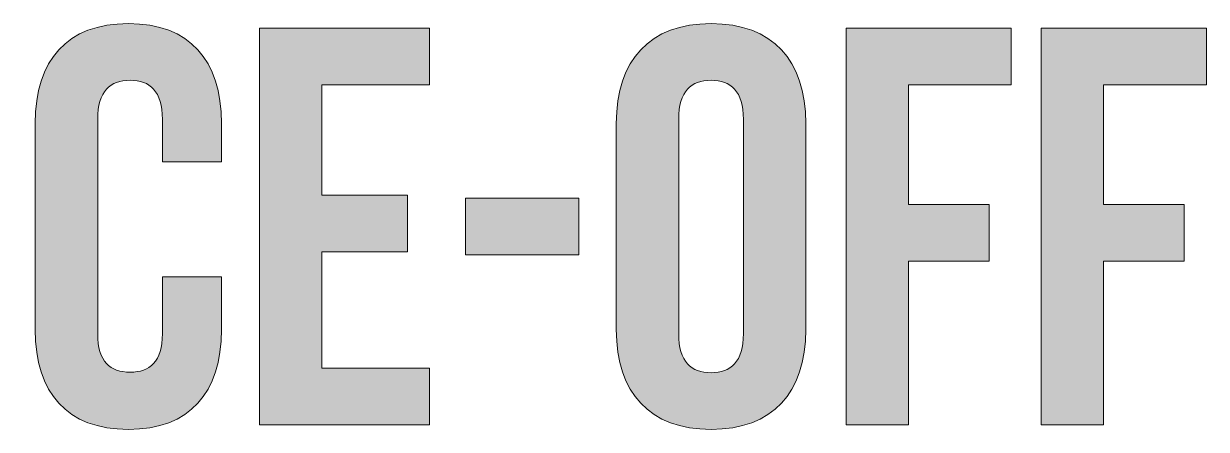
# Model space of a CAD drawing. Header units: inches. Extents: x 0.1 to 11.8, y -11.9 to -0.3.
# Drawn here: x 1.769 to 2.616, y -7.343 to -7.052 of the extents above; entities that cross this region are included whole.
import ezdxf

# ---------------------------------------------------------------- set-up
doc = ezdxf.new("R2010")
doc.units = ezdxf.units.IN
doc.header["$MEASUREMENT"] = 0
doc.layers.add('WtF', color=7, linetype='Continuous')

# ---------------------------------------------------------------- blocks, each defined once
blk = doc.blocks.new('block 65')
at = {"layer": 'WtF', "lineweight": 0}
for points in [[(2.32922, -7.12326), (2.32922, -7.12326), (2.32922, -7.27106), (2.32922, -7.27106), (2.32922, -7.31656), (2.30527, -7.34254), (2.26141, -7.34254), (2.21756, -7.34254), (2.1936, -7.31656), (2.1936, -7.27106), (2.1936, -7.27106), (2.1936, -7.12326), (2.1936, -7.12326), (2.1936, -7.07779), (2.21756, -7.0518), (2.26141, -7.0518), (2.30527, -7.0518), (2.32922, -7.07779), (2.32922, -7.12326)], [(2.28456, -7.12043), (2.28456, -7.10012), (2.27563, -7.09241), (2.26141, -7.09241), (2.24721, -7.09241), (2.23827, -7.10012), (2.23827, -7.12043), (2.23827, -7.12043), (2.23827, -7.27391), (2.23827, -7.27391), (2.23827, -7.29422), (2.24721, -7.30193), (2.26141, -7.30193), (2.27563, -7.30193), (2.28456, -7.29422), (2.28456, -7.27391), (2.28456, -7.27391), (2.28456, -7.12043), (2.28456, -7.12043)]]:
    blk.add_open_spline(points, degree=3, knots=[0, 0, 0, 0, 1, 1, 1, 2, 2, 2, 3, 3, 3, 4, 4, 4, 5, 5, 5, 6, 6, 6, 6], dxfattribs=at)

msp = doc.modelspace()

# ---------------------------------------------------------------- hatches: boundary and pattern name
at = {"layer": 'WtF', "true_color": 0x231f20}
h = msp.add_hatch(color=179, dxfattribs=at)
h.dxf.hatch_style = 2
h.paths.add_polyline_path([(0.57693, -7.05505), (0.61591, -7.05505), (0.58424, -7.33929), (0.52496, -7.33929), (0.50912, -7.18783), (0.50831, -7.18783), (0.49247, -7.33929), (0.43116, -7.33929), (0.39949, -7.05505), (0.44294, -7.05505), (0.46648, -7.27919), (0.4673, -7.27919), (0.48842, -7.05505), (0.53145, -7.05505), (0.55339, -7.28082), (0.5542, -7.28082)])
h.paths.add_polyline_path([(0.63827, -7.33929), (0.68294, -7.33929), (0.68294, -7.05505), (0.63827, -7.05505)])
h.paths.add_polyline_path([(0.81694, -7.22519), (0.81613, -7.22519), (0.77106, -7.05505), (0.71502, -7.05505), (0.71502, -7.33929), (0.75522, -7.33929), (0.75522, -7.13342), (0.75604, -7.13342), (0.81085, -7.33929), (0.85673, -7.33929), (0.85673, -7.05505), (0.81694, -7.05505)])
h.paths.add_polyline_path([(0.93877, -7.09566), (0.98547, -7.09566), (0.98547, -7.33929), (1.03014, -7.33929), (1.03014, -7.09566), (1.07684, -7.09566), (1.07684, -7.05505), (0.93877, -7.05505)])
h.paths.add_polyline_path([(1.19176, -7.17687), (1.141, -7.17687), (1.141, -7.05505), (1.09633, -7.05505), (1.09633, -7.33929), (1.141, -7.33929), (1.141, -7.21748), (1.19176, -7.21748), (1.19176, -7.33929), (1.23724, -7.33929), (1.23724, -7.05505), (1.19176, -7.05505)])
h.paths.add_polyline_path([(1.26973, -7.33929), (1.39155, -7.33929), (1.39155, -7.29868), (1.3144, -7.29868), (1.3144, -7.21544), (1.37571, -7.21544), (1.37571, -7.17483), (1.3144, -7.17483), (1.3144, -7.09566), (1.39155, -7.09566), (1.39155, -7.05505), (1.26973, -7.05505)])
h.paths.add_polyline_path([(1.48212, -7.33929), (1.52679, -7.33929), (1.52679, -7.22194), (1.58445, -7.22194), (1.58445, -7.18133), (1.52679, -7.18133), (1.52679, -7.09566), (1.60029, -7.09566), (1.60029, -7.05505), (1.48212, -7.05505)])
h.paths.add_polyline_path([(1.71563, -7.05505), (1.76111, -7.33929), (1.71603, -7.33929), (1.70832, -7.28772), (1.6535, -7.28772), (1.64579, -7.33929), (1.60478, -7.33929), (1.65025, -7.05505)])
h.paths.add_polyline_path([(1.70223, -7.24915), (1.68111, -7.1054), (1.6803, -7.1054), (1.65919, -7.24915)])
edge = h.paths.add_edge_path()
edge.add_spline(control_points=[(1.84437, -7.0518), (1.80051, -7.0518), (1.77777, -7.07779), (1.77777, -7.12326), (1.77777, -7.12326), (1.77777, -7.27106), (1.77777, -7.27106), (1.77777, -7.31656), (1.80051, -7.34254), (1.84437, -7.34254), (1.88822, -7.34254), (1.91096, -7.31656), (1.91096, -7.27106), (1.91096, -7.27106), (1.91096, -7.2333), (1.91096, -7.2333), (1.91096, -7.2333), (1.86873, -7.2333), (1.86873, -7.2333), (1.86873, -7.2333), (1.86873, -7.27391), (1.86873, -7.27391), (1.86873, -7.29422), (1.8598, -7.30153), (1.84558, -7.30153), (1.83137, -7.30153), (1.82244, -7.29422), (1.82244, -7.27391), (1.82244, -7.27391), (1.82244, -7.12043), (1.82244, -7.12043), (1.82244, -7.10012), (1.83137, -7.09241), (1.84558, -7.09241), (1.8598, -7.09241), (1.86873, -7.10012), (1.86873, -7.12043), (1.86873, -7.12043), (1.86873, -7.15088), (1.86873, -7.15088), (1.86873, -7.15088), (1.91096, -7.15088), (1.91096, -7.15088), (1.91096, -7.15088), (1.91096, -7.12326), (1.91096, -7.12326), (1.91096, -7.07779), (1.88822, -7.0518), (1.84437, -7.0518)], knot_values=[0, 0, 0, 0, 1, 1, 1, 2, 2, 2, 3, 3, 3, 4, 4, 4, 5, 5, 5, 6, 6, 6, 7, 7, 7, 8, 8, 8, 9, 9, 9, 10, 10, 10, 11, 11, 11, 12, 12, 12, 13, 13, 13, 14, 14, 14, 15, 15, 15, 16, 16, 16, 16], degree=3, periodic=1)
h.paths.add_polyline_path([(1.93818, -7.33929), (2.05999, -7.33929), (2.05999, -7.29868), (1.98284, -7.29868), (1.98284, -7.21544), (2.04416, -7.21544), (2.04416, -7.17483), (1.98284, -7.17483), (1.98284, -7.09566), (2.05999, -7.09566), (2.05999, -7.05505), (1.93818, -7.05505)])
h.paths.add_polyline_path([(2.08559, -7.21748), (2.1668, -7.21748), (2.1668, -7.17687), (2.08559, -7.17687)])
edge = h.paths.add_edge_path()
edge.add_spline(control_points=[(2.32922, -7.12326), (2.32922, -7.12326), (2.32922, -7.27106), (2.32922, -7.27106), (2.32922, -7.31656), (2.30527, -7.34254), (2.26141, -7.34254), (2.21756, -7.34254), (2.1936, -7.31656), (2.1936, -7.27106), (2.1936, -7.27106), (2.1936, -7.12326), (2.1936, -7.12326), (2.1936, -7.07779), (2.21756, -7.0518), (2.26141, -7.0518), (2.30527, -7.0518), (2.32922, -7.07779), (2.32922, -7.12326)], knot_values=[0, 0, 0, 0, 1, 1, 1, 2, 2, 2, 3, 3, 3, 4, 4, 4, 5, 5, 5, 6, 6, 6, 6], degree=3, periodic=1)
edge = h.paths.add_edge_path()
edge.add_spline(control_points=[(2.28456, -7.12043), (2.28456, -7.10012), (2.27563, -7.09241), (2.26141, -7.09241), (2.24721, -7.09241), (2.23827, -7.10012), (2.23827, -7.12043), (2.23827, -7.12043), (2.23827, -7.27391), (2.23827, -7.27391), (2.23827, -7.29422), (2.24721, -7.30193), (2.26141, -7.30193), (2.27563, -7.30193), (2.28456, -7.29422), (2.28456, -7.27391), (2.28456, -7.27391), (2.28456, -7.12043), (2.28456, -7.12043)], knot_values=[0, 0, 0, 0, 1, 1, 1, 2, 2, 2, 3, 3, 3, 4, 4, 4, 5, 5, 5, 6, 6, 6, 6], degree=3, periodic=1)
h.paths.add_polyline_path([(2.35807, -7.33929), (2.40274, -7.33929), (2.40274, -7.22194), (2.46039, -7.22194), (2.46039, -7.18133), (2.40274, -7.18133), (2.40274, -7.09566), (2.47624, -7.09566), (2.47624, -7.05505), (2.35807, -7.05505)])
h.paths.add_polyline_path([(2.61593, -7.09566), (2.61593, -7.05505), (2.49777, -7.05505), (2.49777, -7.33929), (2.54243, -7.33929), (2.54243, -7.22194), (2.6001, -7.22194), (2.6001, -7.18133), (2.54243, -7.18133), (2.54243, -7.09566)])

# ---------------------------------------------------------------- linework, layer by layer
at = {"layer": 'WtF', "lineweight": 0}
for points in [[(1.93818, -7.33929), (2.05999, -7.33929), (2.05999, -7.29868), (1.98284, -7.29868), (1.98284, -7.21544), (2.04416, -7.21544), (2.04416, -7.17483), (1.98284, -7.17483), (1.98284, -7.09566), (2.05999, -7.09566), (2.05999, -7.05505), (1.93818, -7.05505), (1.93818, -7.33929)], [(2.35807, -7.33929), (2.40274, -7.33929), (2.40274, -7.22194), (2.46039, -7.22194), (2.46039, -7.18133), (2.40274, -7.18133), (2.40274, -7.09566), (2.47624, -7.09566), (2.47624, -7.05505), (2.35807, -7.05505), (2.35807, -7.33929)], [(2.61593, -7.09566), (2.61593, -7.05505), (2.49777, -7.05505), (2.49777, -7.33929), (2.54243, -7.33929), (2.54243, -7.22194), (2.6001, -7.22194), (2.6001, -7.18133), (2.54243, -7.18133), (2.54243, -7.09566), (2.61593, -7.09566)], [(2.08559, -7.21748), (2.1668, -7.21748), (2.1668, -7.17687), (2.08559, -7.17687), (2.08559, -7.21748)]]:
    msp.add_lwpolyline(points, dxfattribs=at)
msp.add_open_spline([(1.84437, -7.0518), (1.80051, -7.0518), (1.77777, -7.07779), (1.77777, -7.12326), (1.77777, -7.12326), (1.77777, -7.27106), (1.77777, -7.27106), (1.77777, -7.31656), (1.80051, -7.34254), (1.84437, -7.34254), (1.88822, -7.34254), (1.91096, -7.31656), (1.91096, -7.27106), (1.91096, -7.27106), (1.91096, -7.2333), (1.91096, -7.2333), (1.91096, -7.2333), (1.86873, -7.2333), (1.86873, -7.2333), (1.86873, -7.2333), (1.86873, -7.27391), (1.86873, -7.27391), (1.86873, -7.29422), (1.8598, -7.30153), (1.84558, -7.30153), (1.83137, -7.30153), (1.82244, -7.29422), (1.82244, -7.27391), (1.82244, -7.27391), (1.82244, -7.12043), (1.82244, -7.12043), (1.82244, -7.10012), (1.83137, -7.09241), (1.84558, -7.09241), (1.8598, -7.09241), (1.86873, -7.10012), (1.86873, -7.12043), (1.86873, -7.12043), (1.86873, -7.15088), (1.86873, -7.15088), (1.86873, -7.15088), (1.91096, -7.15088), (1.91096, -7.15088), (1.91096, -7.15088), (1.91096, -7.12326), (1.91096, -7.12326), (1.91096, -7.07779), (1.88822, -7.0518), (1.84437, -7.0518)], degree=3, knots=[0, 0, 0, 0, 1, 1, 1, 2, 2, 2, 3, 3, 3, 4, 4, 4, 5, 5, 5, 6, 6, 6, 7, 7, 7, 8, 8, 8, 9, 9, 9, 10, 10, 10, 11, 11, 11, 12, 12, 12, 13, 13, 13, 14, 14, 14, 15, 15, 15, 16, 16, 16, 16], dxfattribs=at)

# ---------------------------------------------------------------- block references
at = {"layer": 'WtF'}
msp.add_blockref('block 65', (0, 0), dxfattribs=at)

doc.saveas('drawing.dxf')
